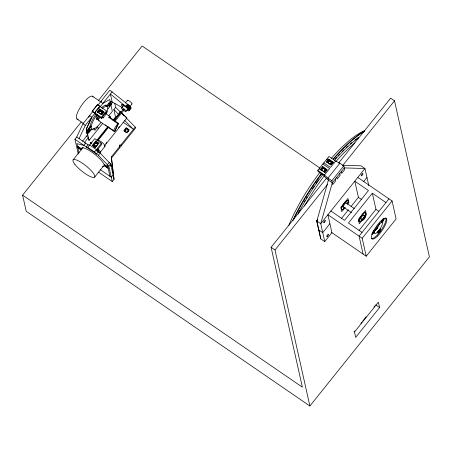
<?xml version="1.0" encoding="UTF-8"?>
<svg xmlns="http://www.w3.org/2000/svg" width="452" height="452" viewBox="0 0 452 452"><rect width="100%" height="100%" fill="white"/><g stroke="black" fill="none" stroke-linecap="round" stroke-linejoin="round"><path stroke-width="0.68" d="M123.379 109.26L124.119 109.887L123.379 109.26L114.181 120.712M91.151 126.809L90.411 126.108L91.151 126.809L91.225 128.385L91.863 129.244A13.797 3.893 -55.5 0 0 100.926 122.503M368.832 185.795L364.962 168.5L344.243 167.912L332.288 182.828L320.739 223.683L324.751 241.617L331.921 232.667L327.909 214.734L362.199 238.272L366.21 256.205L396.093 218.921L392.082 200.987L357.922 177.534M372.51 232.373L371.776 234.56L374.007 232.69L374.923 229.961L373.137 231.452M92.101 111.429L97.389 104.7L99.926 106.192L94.44 113.04L92.101 111.429L97.587 104.587M88.677 117.39L89.536 115.559L91.869 117.164L86.445 128.747L86.959 131.091M78.252 154.002L74.959 139.25L76.75 137.012L82.959 123.758L92.937 111.311M79.089 138.617L85.298 125.362L95.27 112.915M91.869 117.164L86.439 128.758L87.027 131.385M94.44 113.04L99.926 106.192M114.576 131.312L118.136 123.712L118.616 123.436L109.265 117.017L108.785 117.288L117.983 123.82A4.927 1.39 -55.5 0 0 114.441 128.605A4.927 1.39 -55.5 0 0 114.446 131.362L115.057 131.04L118.616 123.436M100.033 117.277L99.48 118.328L97.078 119.707L96.457 119.277A9.854 2.78 -55.5 0 1 98.22 116.079M338.588 163.104L390.63 98.163L394.523 100.841L429.4 256.86L309.874 406.003L26.21 211.282L22.6 195.14L81.258 121.944M98.463 100.48L142.126 45.997L319.524 167.777M98.039 104.943L109.853 90.202L127.515 104.186C129.261 105.813 133.108 108.084 129.204 110.294A4.927 1.203 38.7 0 1 126.893 110.152M99.948 107.079L112.192 91.807M99.92 111.147C99.434 107.582 99.406 112.215 100.158 110.853L99.762 109.514L97.366 112.367L97.231 111.757L99.502 108.926L103.943 111.972L104.084 112.582M98.44 111.384L98.564 111.006L98.722 112.638M99.638 109.892L99.875 109.593M98.621 111.938L99.79 110.48L103.293 112.887L102.129 114.345M99.802 111.068L99.762 109.514M86.874 133.131A3.446 0.972 -55.5 0 1 86.338 132.024A3.446 0.972 -55.5 0 1 88.242 128.809L90.411 126.108M101.09 113.203L101.446 112.989L101.728 114.243C100.977 115.605 101.005 110.972 101.491 114.542M102.288 111.712L102.644 111.497L102.926 112.751C102.169 114.113 102.203 109.48 102.683 113.051M101.208 113.282L101.446 112.989M102.406 111.791L102.644 111.497M88.151 129.6L88.948 128.605M91.762 129.114L89.711 131.668A3.446 0.972 -55.5 0 1 87.01 133.498A3.446 0.972 -55.5 0 1 89.021 129.345L91.191 126.645L91.649 124.616A13.797 3.893 -55.5 0 1 97.101 114.52M101.372 114.458L101.333 112.904M102.57 112.966L102.525 111.412M88.078 131.526L89.27 130.04M108.994 105.429L110.186 103.937M103.943 111.972L101.672 114.808L97.231 111.757M107.915 108.955L110.085 106.26A3.446 0.972 -55.5 0 0 112.09 102.101A3.446 0.972 -55.5 0 0 109.395 103.932L107.339 106.491L106.559 105.954L108.616 103.401A3.446 0.972 -55.5 0 1 111.339 101.745M102.813 116.966L101.621 118.452L101.378 117.379L106.519 110.966L97.389 104.7M82.484 141.256L87.756 134.685L87.462 133.368M105.565 113.531L106.757 112.039L106.519 110.966M103.028 117.932L105.779 114.503L105.457 113.068L102.711 116.497L103.028 117.932L101.982 117.215M84.439 142.487L88.389 137.561L86.049 135.956M73.117 159.867L83.162 147.335M88.389 137.561L89.044 140.414L102.677 123.402M108.819 115.735L112.35 111.333L110.881 104.757M112.91 120.266L115.526 117L113.87 109.576L115.661 107.339L114.808 103.519M91.185 143.798L90.321 142.894L90.795 142.301A9.854 2.401 38.7 0 1 91.88 142.662M89.592 145.143L88.01 144.742L86.219 146.979L87.801 147.38L94.796 138.645L101.497 143.244L101.74 144.324L96.621 150.708L96.383 149.629L89.682 145.03M121.475 107.779L123.181 105.649M125.317 102.988L127.453 100.321M92.389 145.267L95.796 141.018L98.756 143.052L95.349 147.301L92.389 145.267L92.524 145.877L95.931 141.629L95.796 141.018M93.428 144.431L93.83 144.533L94.022 145.9L93.428 144.431L94.022 145.9M95.547 141.781L95.948 141.888L96.14 143.256L95.547 141.781L96.14 143.256M96.773 140.397L107.678 126.792M108.7 127.091L98.22 140.171L97.722 140.047L108.203 126.967M113.446 120.43L120.435 111.712L126.842 117.989L104.57 145.781M93.389 145.934L96.078 142.578L98.107 143.968L95.417 147.324M93.705 145.685L93.519 144.318M95.83 143.041L95.638 141.674M113.938 120.554L120.927 111.836M127.515 104.186L125.724 106.423A4.927 1.203 38.7 0 0 121.729 104.406A4.927 1.203 38.7 0 0 122.678 106.83M94.988 145.499L95.575 146.968L95.073 145.391M97.107 142.855L97.7 144.324L97.197 142.742M129.204 110.294L128.221 108.729L126.131 106.74L127.922 104.502M114.955 121.322L124.119 109.887M126.526 107.067L128.317 104.83M126.91 107.401L128.701 105.169M127.272 107.74L129.063 105.502M127.617 108.079L129.408 105.841M127.933 108.407L129.724 106.169M125.995 111.384L128.131 108.717M129.837 106.587L131.967 103.926M128.221 108.729L130.018 106.491M128.481 109.039L130.272 106.802M96.293 149.742L98.237 151.759L96.445 153.996L94.502 151.979L101.497 143.244M128.701 109.333L130.498 107.096M128.888 109.61L130.679 107.373M129.035 109.864L130.826 107.627M129.142 110.09L130.933 107.853M105.825 143.476L106.7 142.386M118.492 127.673L119.362 126.583M100.265 152.262L105.045 146.295M126.43 118.192L135.244 127.068L120.904 144.962L119.526 145.177L119.707 146.454L111.339 156.895L114.045 179.314L112.254 181.551L108.819 166.2L98.338 155.296L100.129 153.058L96.536 150.815M124.854 130.86L125.65 129.865M94.66 177.105L104.706 164.568M111.582 157.968L119.95 147.533L119.526 145.177M119.763 146.25L121.142 146.041L135.487 128.142L135.244 127.068M109.152 162.443L107.361 164.681L109.966 176.337M108.819 166.2L110.616 163.963L100.129 153.058M113.085 175.009L111.294 177.246L100.124 169.579M324.705 176.054L318.038 171.472L317.796 170.398L328.971 156.454L335.644 161.031L339.887 163.195L343.786 165.867L344.644 169.709L341.656 173.438L341.254 171.641M319.129 169.517L319.914 168.534M326.734 160.025L327.519 159.042M322.638 166.556L322.773 167.167L320.508 169.997L320.366 169.387L322.638 166.556L327.084 169.602L324.813 172.438M328.677 159.025L326.406 161.856L330.847 164.907L333.118 162.07L328.677 159.025L328.813 159.635L333.254 162.68L333.118 162.07M326.542 162.466L328.813 159.635M321.462 168.935L321.818 168.715L321.858 170.268L321.7 168.636M322.655 167.443L322.897 167.144L323.056 168.777M327.497 161.404L327.853 161.183L327.898 162.737L327.497 161.404L327.779 162.658M328.694 159.912L329.05 159.692L329.327 160.952C328.576 162.313 328.61 157.68 329.09 161.245M321.581 169.014L321.818 168.715M322.773 167.522L323.01 167.223L323.293 168.483M327.615 161.483L327.853 161.183M328.807 159.991L329.05 159.692M321.372 170.048L322.536 168.596M327.796 162.036L328.96 160.579L332.469 162.986L330.915 164.929M322.937 168.698L323.174 168.398M328.971 161.166L328.932 159.612M324.231 170.833L324.587 170.619L324.626 172.167L324.468 170.534M325.423 169.342L325.66 169.042L325.819 170.681M330.265 163.302L330.621 163.082L330.661 164.635L330.502 163.002M331.457 161.81L331.813 161.596L332.096 162.85C331.344 164.212 331.372 159.579 331.858 163.144M324.344 170.912L324.587 170.619M325.542 169.421L325.779 169.127L326.061 170.381M330.384 163.381L330.621 163.082M331.576 161.889L331.813 161.596M325.706 170.596L325.943 170.302M331.74 163.065L331.7 161.511M335.644 161.031L330.502 167.443L323.83 162.867M22.6 195.14L302.371 387.189L271.104 247.306L326.677 177.964M339.887 163.195L327.937 178.111L328.395 180.156L316.846 221.005L320.852 238.938L324.751 241.617M309.874 406.003L275.002 249.979L327.485 184.489M342.48 165.782L394.523 100.841M335.277 179.099L335.678 180.89L332.689 184.619L331.836 180.783L343.786 165.867M317.53 219.847L316.688 220.898L320.694 238.831M317.722 219.915L316.846 221.005L320.739 223.683L364.962 168.5L361.069 165.822L342.418 165.296M329.915 223.7L322.745 232.65L318.846 229.972M363.594 181.676L366.967 177.466M345.125 207.474L341.752 211.683L340.791 207.378L347.961 198.428L348.921 202.733L347.656 204.315M341.463 218.469L348.419 209.79M351.023 206.536L358.413 197.315L354.803 181.179L368.442 190.541L344.537 220.367L330.898 211.005M385.98 202.575L372.341 193.213L348.435 223.039L362.075 232.401M362.238 220.034L359.289 223.717L358.323 219.418L365.498 210.468L366.459 214.773L365.193 216.35M358.995 230.503L375.945 209.355L372.341 193.213M388.963 198.846L359.086 236.13L363.092 254.064M362.199 238.272L392.082 200.987M375.397 230.458L377.787 227.475M353.956 331.994L354.826 330.909M360.911 323.316L361.781 322.231M362.651 321.146L366.126 316.807M373.951 307.044L374.821 305.959M379.584 307.552L355.679 337.378L354.481 332L378.386 302.173L379.584 307.552L375.691 304.874M108.785 117.288L109.311 116.915A4.927 1.39 -55.5 0 1 110.474 117.684M100.587 101.762L101.717 101.118M120.435 111.712L120.311 111.7A4.927 1.203 38.7 0 0 119.989 112.237M97.722 140.047L98.14 140.092A4.927 1.203 38.7 0 1 103.231 143.453A4.927 1.203 38.7 0 1 104.751 146.459M126.842 117.989L121.797 113.13M84.439 142.843L85.71 143.165L83.919 145.403L76.925 143.64L78.987 152.844M122.322 107.599L112.158 101.932L110.395 94.044L126.131 106.74M328.135 162.443L327.74 161.104M322.937 163.986L329.61 168.562L324.468 174.975L324.926 177.02L328.395 180.156L332.288 182.828M322.773 167.167L327.22 170.212M322.926 168.11L326.434 170.517L324.881 172.461L320.366 169.387M324.491 169.427L326.011 170.472M358.413 197.315L361.82 199.654M375.945 209.355L378.787 211.304M317.796 170.398L324.468 174.975L327.937 178.111L331.836 180.783M346.153 202.959L354.289 208.541M363.583 214.926L365.329 216.124M343.396 207.044L351.532 212.626M360.25 218.61L362.572 220.203M331.474 232.362L366.21 256.205M108.616 103.401L109.395 103.932M92.434 96.191L102.926 103.367L109.706 99.496L110.294 102.124M105.531 105.186L107.881 107.214L107.452 110.983A13.797 3.893 -55.5 0 1 106.412 113.638M123.046 122.159L133.453 129.306L124.639 120.424M101.011 110.011L102.677 111.158M105.734 113.638L110.265 116.752M103.525 112.203L99.638 109.537L99.502 108.926M103.254 112.712L99.751 110.305L98.197 112.243L101.7 114.65M127.481 129.583L128.521 130.3M100.338 111.102L102.367 112.491M92.253 111.113L101.378 117.379M101.621 118.452L94.83 113.797L94.592 112.717M105.226 124.893L106.322 125.65M107.423 126.402L112.927 130.182M98.468 120.605L114.051 131.306M271.104 247.306L275.002 249.979M77.055 119.079L83.891 123.769M82.959 123.758L85.298 125.362M88.27 128.78L89.05 129.312M95.931 141.629L98.892 143.663M95.92 142.928L96.231 143.143M93.796 145.572L94.106 145.787M94.005 146.894L94.993 147.572M76.75 137.012L88.016 144.747M87.801 147.38L94.502 151.979M74.959 139.25L98.338 155.296M77.49 146.149L80.609 148.29L80.925 149.725L77.812 147.584M107.881 167.014L104.762 164.873L105.084 166.308L108.203 168.449M98.406 172.048L112.254 181.551M115.661 107.339L120.56 112.271M122.029 113.751L123.984 115.723M113.87 109.576L118.763 114.509M339.763 173.506L340.164 175.303L337.175 179.026L336.774 177.235M120.904 144.962L121.142 146.041M119.707 146.454L119.95 147.533M110.616 163.963L114.045 179.314M98.683 111.085L98.96 112.345M98.304 128.854L97.824 126.701L94.835 130.43L94.315 128.085M94.705 112.797L94.948 113.876M100.078 142.787L100.18 143.25M87.428 133.182L89.044 140.414M111.339 156.895L113.808 178.241M343.684 207.118A2.463 0.695 -55.5 0 1 344.243 204.722A2.463 0.695 -55.5 0 1 346.345 203.174M344.509 207.943A5.418 1.531 -55.5 0 1 341.667 208.022A5.418 1.531 -55.5 0 1 346.311 201.14A5.418 1.531 -55.5 0 1 347.537 203.451M361.504 219.028A2.463 0.695 -55.5 0 1 361.775 216.757A2.463 0.695 -55.5 0 1 363.888 215.491M362.046 219.977A5.418 1.531 -55.5 0 1 359.204 220.062A5.418 1.531 -55.5 0 1 363.843 213.18A5.418 1.531 -55.5 0 1 365.075 215.485M344.978 207.508A5.616 1.588 -55.5 0 1 341.509 208.315A5.616 1.588 -55.5 0 1 346.469 200.92A5.616 1.588 -55.5 0 1 347.373 203.942M362.176 219.926A5.616 1.588 -55.5 0 1 359.137 220A5.616 1.588 -55.5 0 1 364.295 212.756A5.616 1.588 -55.5 0 1 364.662 216.435M385.759 218.079A12.515 3.531 -55.5 0 1 380.844 230.678A12.515 3.531 -55.5 0 1 371.301 238.385M379.912 222.915A6.65 1.876 -55.5 0 1 374.482 231.068M376.087 229.797A1.774 0.503 -55.5 0 1 376.245 229.537M376.42 229.283A1.774 0.503 -55.5 0 1 377.612 228.198M372.685 232.368A1.774 0.503 -55.5 0 1 374.414 230.882A1.774 0.503 -55.5 0 1 373.053 233.385A1.774 0.503 -55.5 0 1 372.544 232.627M122.746 109.666A2.893 0.706 38.7 0 1 122.272 107.836A2.893 0.706 38.7 0 1 125.955 110.972A2.893 0.706 38.7 0 1 123.317 110.152M127.543 100.847A2.893 0.706 38.7 0 1 129.831 101.327A2.893 0.706 38.7 0 1 131.786 104.011M125.08 131.843A1.774 1.644 -12.6 0 1 126.577 129.803A1.774 1.644 -12.6 0 1 128.571 131.306M81.563 150.002A14.487 3.531 38.7 0 1 95.214 154.669A14.487 3.531 38.7 0 1 102.237 166.686M130.995 108.056A4.927 1.203 38.7 0 1 130.487 108.599M127.17 104.468A3.153 0.768 38.7 0 1 127.498 104.717M123.102 106.474A3.153 0.768 38.7 0 1 123.837 105.768A3.153 0.768 38.7 0 1 127.131 108.277A3.153 0.768 38.7 0 1 127.249 109.644M93.813 128.492A14.487 4.091 -55.5 0 1 93.366 128.758M92.942 128.984A14.487 4.091 -55.5 0 1 91.185 129.419M89.908 127.334A14.487 4.091 -55.5 0 1 95.993 114.107M101.389 107.875A14.487 4.091 -55.5 0 1 107.124 105.446M89.4 129.102A1.774 0.503 -55.5 0 1 87.903 131.543M87.581 131.758A1.774 0.503 -55.5 0 1 87.456 131.798M87.4 130.927A1.774 0.503 -55.5 0 1 87.513 130.684M88.728 129.086A1.774 0.503 -55.5 0 1 88.897 128.956M110.237 103.378A1.774 0.503 -55.5 0 1 108.649 105.57M108.904 103.813A1.774 0.503 -55.5 0 1 109.085 103.57M97.078 119.707A9.854 2.78 -55.5 0 1 98.847 116.509M99.417 120.441A4.927 1.39 -55.5 0 1 98.463 118.87M78.219 119.158A13.797 3.893 -55.5 0 1 81.258 105.836A13.797 3.893 -55.5 0 1 93.072 97.05M102.525 108.435A13.797 3.893 -55.5 0 1 107.243 106.356M96.406 118.588A4.435 1.254 -55.5 0 1 97.253 115.209M89.519 128.922A1.972 0.554 -55.5 0 1 88.016 131.543M87.722 131.786A1.972 0.554 -55.5 0 1 87.468 131.933M88.615 129.091A1.972 0.554 -55.5 0 1 88.908 128.843M110.373 103.197A1.972 0.554 -55.5 0 1 108.847 105.519M108.994 103.593A1.972 0.554 -55.5 0 1 109.311 103.22M98.321 119.712A4.435 1.254 -55.5 0 1 97.779 119.356M90.321 142.894A9.854 2.401 38.7 0 1 91.4 143.261M97.999 148.996A4.927 1.203 38.7 0 1 98.689 152.104M97.191 149.098A2.463 0.599 38.7 0 1 98.186 150.821M110.395 163.895A3.446 0.842 38.7 0 1 111.169 165.924M110.333 165.217A3.446 0.842 38.7 0 1 110.734 165.737M110.972 166.166A3.446 0.842 38.7 0 1 111.022 166.477M110.028 164.099A1.972 0.48 38.7 0 1 110.265 164.398M97.236 149.765A4.435 1.079 38.7 0 1 99.276 152.697M298.625 212.05A78.829 22.255 -55.5 0 1 299.58 210.225M304.332 201.671A78.829 22.255 -55.5 0 1 305.027 200.485M306.45 198.1A78.829 22.255 -55.5 0 1 307.179 196.902M312.513 188.529A78.829 22.255 -55.5 0 1 314.089 186.173M316.084 183.263A78.829 22.255 -55.5 0 1 318.547 179.783M335.147 158.991A78.829 22.255 -55.5 0 1 336.503 157.488M338.294 155.539A78.829 22.255 -55.5 0 1 339.627 154.126M342.215 151.465A78.829 22.255 -55.5 0 1 343.763 149.928M346.334 147.459A78.829 22.255 -55.5 0 1 347.854 146.058M350.345 143.843A78.829 22.255 -55.5 0 1 351.803 142.606M354.814 140.176A78.829 22.255 -55.5 0 1 358.329 137.594M288.89 225.271A78.829 22.255 -55.5 0 1 320.033 172.201M331.514 158.138A78.829 22.255 -55.5 0 1 364.747 130.611M298.009 214.078A78.829 22.255 -55.5 0 1 323.073 174.286M334.553 160.228A78.829 22.255 -55.5 0 1 358.645 137.809M304.462 205.993A78.829 22.255 -55.5 0 1 324.632 175.353M336.107 161.296A78.829 22.255 -55.5 0 1 354.882 142.888M292.71 220.542A83.756 23.645 -55.5 0 1 321.541 173.353M333.09 159.053A83.756 23.645 -55.5 0 1 364.549 130.905M293.303 220.164A83.756 23.645 -55.5 0 1 321.852 173.568M333.401 159.262A83.756 23.645 -55.5 0 1 364.357 131.413M382.884 219.107L380.974 222.407L382.443 222.158L384.358 218.858L382.884 219.107M96.039 142.397L93.349 145.753L95.378 147.143L98.067 143.787L96.039 142.397M126.204 127.797L123.814 130.781L126.933 132.916L129.323 129.933L126.204 127.797M322.886 167.935L321.332 169.873L324.835 172.28L326.389 170.342L322.886 167.935M328.92 160.403L327.367 162.341L330.875 164.748L332.429 162.81L328.92 160.403M380.121 229.079L377.731 232.062L378.053 233.498L380.443 230.514L380.121 229.079M363.515 219.508A1.972 0.554 -55.5 0 0 365.143 216.655A1.972 0.554 -55.5 0 0 363.193 218.327A1.972 0.554 -55.5 0 0 363.515 219.508M363.408 219.841A2.463 0.695 -55.5 0 0 365.436 216.276A2.463 0.695 -55.5 0 0 363.001 218.367A2.463 0.695 -55.5 0 0 363.408 219.841M361.899 175.534A1.48 0.418 -55.5 0 0 362.939 173.455A1.48 0.418 -55.5 0 0 361.402 174.98A1.48 0.418 -55.5 0 0 361.899 175.534M327.451 236.334A1.48 0.418 -55.5 0 0 328.491 234.26A1.48 0.418 -55.5 0 0 326.954 235.78A1.48 0.418 -55.5 0 0 327.451 236.334M324.237 222.497A1.48 0.418 -55.5 0 0 325.406 220.367A1.48 0.418 -55.5 0 0 323.914 221.706A1.48 0.418 -55.5 0 0 324.237 222.497M377.669 235.955A12.515 3.531 -55.5 0 0 386.392 218.418A12.515 3.531 -55.5 0 0 373.375 231.413A12.515 3.531 -55.5 0 0 377.669 235.955M377.493 232.057A6.65 1.876 -55.5 0 0 382.245 222.683A6.65 1.876 -55.5 0 0 375.358 229.441A6.65 1.876 -55.5 0 0 377.493 232.057M382.432 221.7A1.774 0.503 -55.5 0 0 383.697 219.197A1.774 0.503 -55.5 0 0 381.861 221A1.774 0.503 -55.5 0 0 382.432 221.7M378.855 232.356A1.774 0.503 -55.5 0 0 380.121 229.853A1.774 0.503 -55.5 0 0 378.284 231.656A1.774 0.503 -55.5 0 0 378.855 232.356M125.752 131.848A1.774 1.644 -12.6 0 0 128.334 130.232A1.774 1.644 -12.6 0 0 125.616 128.995A1.774 1.644 -12.6 0 0 125.752 131.848M105.502 166.336A1.774 0.435 38.7 0 0 107.853 167.782A1.774 0.435 38.7 0 0 106.096 165.856A1.774 0.435 38.7 0 0 105.502 166.336M78.224 147.612A1.774 0.435 38.7 0 0 80.575 149.064A1.774 0.435 38.7 0 0 78.823 147.132A1.774 0.435 38.7 0 0 78.224 147.612M88.79 132.074A1.972 0.554 -55.5 0 0 90.253 129.272A1.972 0.554 -55.5 0 0 88.23 131.199A1.972 0.554 -55.5 0 0 88.79 132.074M109.621 106.056A1.972 0.554 -55.5 0 0 111.192 103.214A1.972 0.554 -55.5 0 0 109.215 104.977A1.972 0.554 -55.5 0 0 109.621 106.056M74.812 164.268A13.797 3.362 38.7 0 0 93.756 177.495A13.797 3.362 38.7 0 0 83.095 163.692A13.797 3.362 38.7 0 0 74.812 164.268"/></g></svg>
